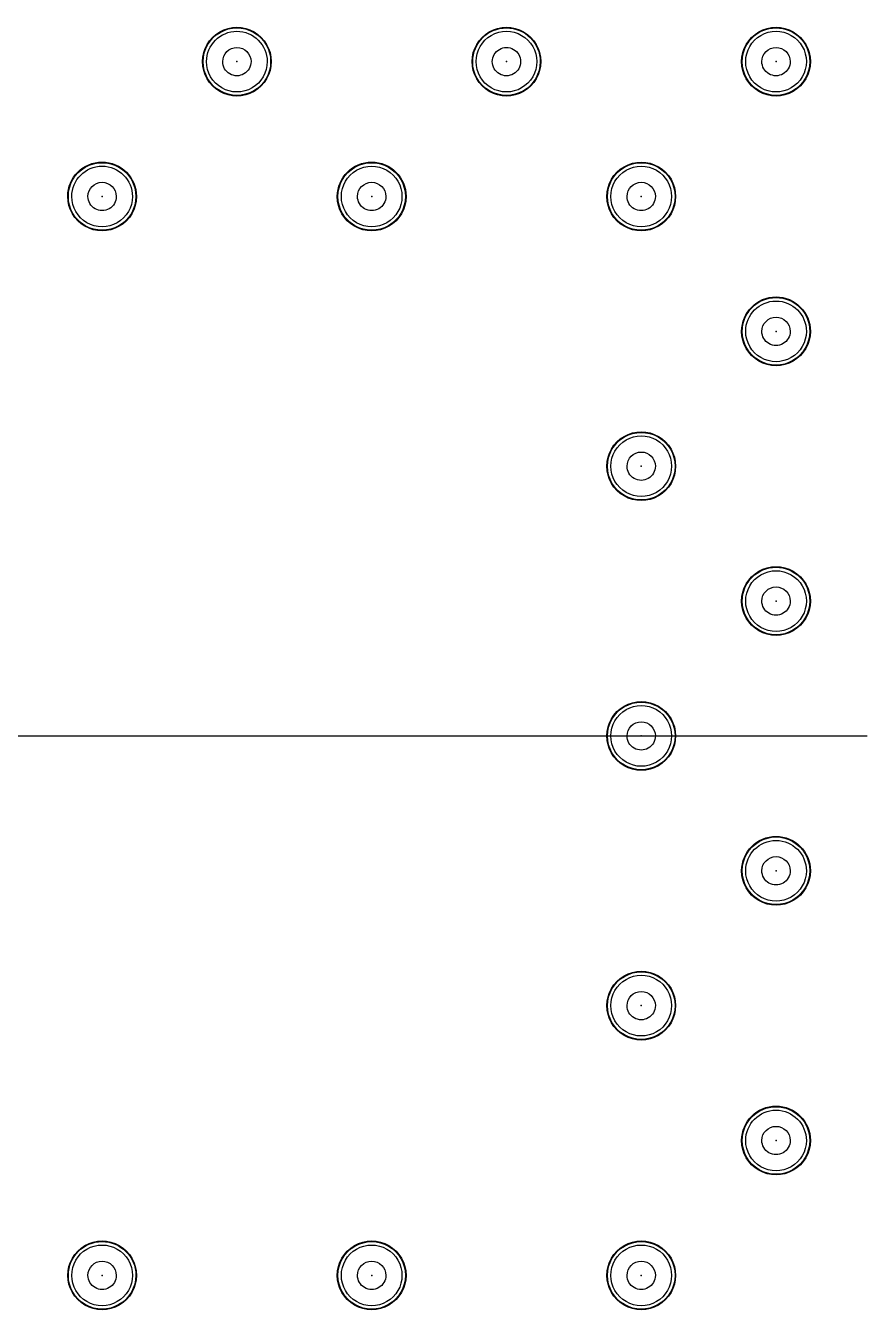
# Model space of a CAD drawing. Header units: millimetres. Extents: x 24815 to 37444, y -10619 to 6020.
# Drawn here: x 27961.36 to 27969.29, y 5864.63 to 5876.74 of the extents above; entities that cross this region are included whole.
import ezdxf

# ---------------------------------------------------------------- set-up
doc = ezdxf.new("R2010")
doc.units = ezdxf.units.MM

# ---------------------------------------------------------------- blocks, each defined once
blk = doc.blocks.new('A$C3CC6408C')
at = {"color": 2}
blk.add_line((-225.223, -39.4), (-205.724, -39.4), dxfattribs=at)
blk.add_line((-225.223, -39.4), (-205.724, -39.4), dxfattribs=at)
at = {"color": 2, "extrusion": (0, 0, -1)}
for centre, major_axis, start_param, end_param in [((-211.664, -33.05), (-0.229, 0.229), 5.497787, 8.63938), ((-211.664, -33.05), (-0.229, 0.229), 5.497787, 8.63938), ((-211.664, -33.05), (-0.225, 0.225), 5.497787, 8.63938), ((-211.664, -33.05), (-0.225, 0.225), 5.497787, 8.63938), ((-211.664, -33.05), (0.202, 0.202), 3.926991, 7.068583), ((-211.664, -33.05), (0.202, 0.202), 3.926991, 7.068583), ((-211.664, -33.05), (0.202, 0.202), 3.926991, 7.068583), ((-211.664, -33.05), (0.202, 0.202), 3.926991, 7.068583), ((-211.664, -33.05), (0.202, 0.202), 3.926991, 7.068583), ((-211.664, -33.05), (0.202, 0.202), 3.926991, 7.068583), ((-211.664, -33.05), (0.202, 0.202), 3.926991, 7.068583), ((-211.664, -33.05), (0.202, 0.202), 3.926991, 7.068583), ((-211.664, -33.05), (0.202, 0.202), 3.926991, 7.068583), ((-211.664, -33.05), (0.202, 0.202), 3.926991, 7.068583), ((-211.664, -33.05), (0.202, 0.202), 3.926991, 7.068583), ((-209.124, -33.05), (-0.229, 0.229), 5.497787, 8.63938), ((-209.124, -33.05), (-0.229, 0.229), 5.497787, 8.63938), ((-209.124, -33.05), (0.225, 0.225), 3.926991, 7.068583), ((-209.124, -33.05), (0.225, 0.225), 3.926991, 7.068583), ((-209.124, -33.05), (-0.202, 0.202), 5.497787, 8.63938), ((-209.124, -33.05), (-0.202, 0.202), 5.497787, 8.63938), ((-209.124, -33.05), (-0.202, 0.202), 5.497787, 8.63938), ((-209.124, -33.05), (-0.202, 0.202), 5.497787, 8.63938), ((-209.124, -33.05), (-0.202, 0.202), 5.497787, 8.63938), ((-209.124, -33.05), (-0.202, 0.202), 5.497787, 8.63938), ((-209.124, -33.05), (-0.202, 0.202), 5.497787, 8.63938), ((-209.124, -33.05), (-0.202, 0.202), 5.497787, 8.63938), ((-209.124, -33.05), (-0.202, 0.202), 5.497787, 8.63938), ((-209.124, -33.05), (-0.202, 0.202), 5.497787, 8.63938), ((-209.124, -33.05), (-0.202, 0.202), 5.497787, 8.63938), ((-206.584, -33.05), (-0.229, 0.229), 5.497787, 8.63938), ((-206.584, -33.05), (-0.229, 0.229), 5.497787, 8.63938), ((-206.584, -33.05), (0.225, 0.225), 3.926991, 7.068583), ((-206.584, -33.05), (0.225, 0.225), 3.926991, 7.068583), ((-206.584, -33.05), (-0.202, 0.202), 5.497787, 8.63938), ((-206.584, -33.05), (-0.202, 0.202), 5.497787, 8.63938), ((-206.584, -33.05), (-0.202, 0.202), 5.497787, 8.63938), ((-206.584, -33.05), (-0.202, 0.202), 5.497787, 8.63938), ((-206.584, -33.05), (-0.202, 0.202), 5.497787, 8.63938), ((-206.584, -33.05), (-0.202, 0.202), 5.497787, 8.63938), ((-206.584, -33.05), (-0.202, 0.202), 5.497787, 8.63938), ((-206.584, -33.05), (-0.202, 0.202), 5.497787, 8.63938), ((-206.584, -33.05), (-0.202, 0.202), 5.497787, 8.63938), ((-206.584, -33.05), (-0.202, 0.202), 5.497787, 8.63938), ((-206.584, -33.05), (-0.202, 0.202), 5.497787, 8.63938), ((-211.664, -33.05), (0.0943, 0.0943), 3.926991, 7.068583), ((-211.664, -33.05), (0.0943, 0.0943), 3.926991, 7.068583), ((-209.124, -33.05), (-0.0943, 0.0943), 5.497787, 8.63938), ((-209.124, -33.05), (-0.0943, 0.0943), 5.497787, 8.63938), ((-206.584, -33.05), (0.0943, 0.0943), 3.926991, 7.068583), ((-206.584, -33.05), (0.0943, 0.0943), 3.926991, 7.068583), ((-211.664, -33.05), (0.229, 0.229), 0.785398, 3.926991), ((-211.664, -33.05), (0.229, 0.229), 0.785398, 3.926991), ((-211.664, -33.05), (0.225, 0.225), 0.785398, 3.926991), ((-211.664, -33.05), (0.225, 0.225), 0.785398, 3.926991), ((-211.664, -33.05), (0.202, 0.202), 0.785398, 3.926991), ((-211.664, -33.05), (0.202, 0.202), 0.785398, 3.926991), ((-211.664, -33.05), (0.202, 0.202), 0.785398, 3.926991), ((-211.664, -33.05), (0.202, 0.202), 0.785398, 3.926991), ((-211.664, -33.05), (0.202, 0.202), 0.785398, 3.926991), ((-211.664, -33.05), (0.202, 0.202), 0.785398, 3.926991), ((-211.664, -33.05), (0.202, 0.202), 0.785398, 3.926991), ((-211.664, -33.05), (0.202, 0.202), 0.785398, 3.926991), ((-211.664, -33.05), (0.202, 0.202), 0.785398, 3.926991), ((-211.664, -33.05), (0.202, 0.202), 0.785398, 3.926991), ((-211.664, -33.05), (0.202, 0.202), 0.785398, 3.926991), ((-211.664, -33.05), (-0.0943, 0.0943), 2.356194, 5.497787), ((-211.664, -33.05), (-0.0943, 0.0943), 2.356194, 5.497787), ((-209.124, -33.05), (0.229, 0.229), 0.785398, 3.926991), ((-209.124, -33.05), (0.229, 0.229), 0.785398, 3.926991), ((-209.124, -33.05), (0.225, 0.225), 0.785398, 3.926991), ((-209.124, -33.05), (0.225, 0.225), 0.785398, 3.926991), ((-209.124, -33.05), (0.202, 0.202), 0.785398, 3.926991), ((-209.124, -33.05), (0.202, 0.202), 0.785398, 3.926991), ((-209.124, -33.05), (0.202, 0.202), 0.785398, 3.926991), ((-209.124, -33.05), (0.202, 0.202), 0.785398, 3.926991), ((-209.124, -33.05), (0.202, 0.202), 0.785398, 3.926991), ((-209.124, -33.05), (0.202, 0.202), 0.785398, 3.926991), ((-209.124, -33.05), (0.202, 0.202), 0.785398, 3.926991), ((-209.124, -33.05), (0.202, 0.202), 0.785398, 3.926991), ((-209.124, -33.05), (0.202, 0.202), 0.785398, 3.926991), ((-209.124, -33.05), (0.202, 0.202), 0.785398, 3.926991), ((-209.124, -33.05), (0.202, 0.202), 0.785398, 3.926991), ((-209.124, -33.05), (0.0943, 0.0943), 0.785398, 3.926991), ((-209.124, -33.05), (0.0943, 0.0943), 0.785398, 3.926991), ((-206.584, -33.05), (0.229, 0.229), 0.785398, 3.926991), ((-206.584, -33.05), (0.229, 0.229), 0.785398, 3.926991), ((-206.584, -33.05), (-0.225, 0.225), 2.356194, 5.497787), ((-206.584, -33.05), (-0.225, 0.225), 2.356194, 5.497787), ((-206.584, -33.05), (-0.202, 0.202), 2.356194, 5.497787), ((-206.584, -33.05), (-0.202, 0.202), 2.356194, 5.497787), ((-206.584, -33.05), (-0.202, 0.202), 2.356194, 5.497787), ((-206.584, -33.05), (-0.202, 0.202), 2.356194, 5.497787), ((-206.584, -33.05), (-0.202, 0.202), 2.356194, 5.497787), ((-206.584, -33.05), (-0.202, 0.202), 2.356194, 5.497787), ((-206.584, -33.05), (-0.202, 0.202), 2.356194, 5.497787), ((-206.584, -33.05), (-0.202, 0.202), 2.356194, 5.497787), ((-206.584, -33.05), (-0.202, 0.202), 2.356194, 5.497787), ((-206.584, -33.05), (-0.202, 0.202), 2.356194, 5.497787), ((-206.584, -33.05), (-0.202, 0.202), 2.356194, 5.497787), ((-206.584, -33.05), (0.0943, 0.0943), 0.785398, 3.926991), ((-206.584, -33.05), (0.0943, 0.0943), 0.785398, 3.926991), ((-212.934, -34.32), (0.229, 0.229), 3.926991, 7.068583), ((-212.934, -34.32), (0.229, 0.229), 3.926991, 7.068583), ((-212.934, -34.32), (-0.225, 0.225), 5.497787, 8.63938), ((-212.934, -34.32), (-0.225, 0.225), 5.497787, 8.63938), ((-210.394, -34.32), (0.229, 0.229), 3.926991, 7.068583), ((-210.394, -34.32), (0.229, 0.229), 3.926991, 7.068583), ((-210.394, -34.32), (-0.225, 0.225), 5.497787, 8.63938), ((-210.394, -34.32), (-0.225, 0.225), 5.497787, 8.63938), ((-207.854, -34.32), (-0.229, 0.229), 5.497787, 8.63938), ((-207.854, -34.32), (-0.229, 0.229), 5.497787, 8.63938), ((-207.854, -34.32), (-0.225, 0.225), 5.497787, 8.63938), ((-207.854, -34.32), (-0.225, 0.225), 5.497787, 8.63938), ((-212.934, -34.32), (0.202, 0.202), 3.926991, 7.068583), ((-212.934, -34.32), (0.202, 0.202), 3.926991, 7.068583), ((-212.934, -34.32), (0.202, 0.202), 3.926991, 7.068583), ((-212.934, -34.32), (0.202, 0.202), 3.926991, 7.068583), ((-212.934, -34.32), (0.202, 0.202), 3.926991, 7.068583), ((-212.934, -34.32), (0.202, 0.202), 3.926991, 7.068583), ((-212.934, -34.32), (0.202, 0.202), 3.926991, 7.068583), ((-212.934, -34.32), (0.202, 0.202), 3.926991, 7.068583), ((-212.934, -34.32), (0.202, 0.202), 3.926991, 7.068583), ((-212.934, -34.32), (0.202, 0.202), 3.926991, 7.068583), ((-212.934, -34.32), (0.202, 0.202), 3.926991, 7.068583), ((-210.394, -34.32), (-0.202, 0.202), 5.497787, 8.63938), ((-210.394, -34.32), (-0.202, 0.202), 5.497787, 8.63938), ((-210.394, -34.32), (-0.202, 0.202), 5.497787, 8.63938), ((-210.394, -34.32), (-0.202, 0.202), 5.497787, 8.63938), ((-210.394, -34.32), (-0.202, 0.202), 5.497787, 8.63938), ((-210.394, -34.32), (-0.202, 0.202), 5.497787, 8.63938), ((-210.394, -34.32), (-0.202, 0.202), 5.497787, 8.63938), ((-210.394, -34.32), (-0.202, 0.202), 5.497787, 8.63938), ((-210.394, -34.32), (-0.202, 0.202), 5.497787, 8.63938), ((-210.394, -34.32), (-0.202, 0.202), 5.497787, 8.63938), ((-210.394, -34.32), (-0.202, 0.202), 5.497787, 8.63938), ((-207.854, -34.32), (-0.202, 0.202), 5.497787, 8.63938), ((-207.854, -34.32), (-0.202, 0.202), 5.497787, 8.63938), ((-207.854, -34.32), (-0.202, 0.202), 5.497787, 8.63938), ((-207.854, -34.32), (-0.202, 0.202), 5.497787, 8.63938), ((-207.854, -34.32), (-0.202, 0.202), 5.497787, 8.63938), ((-207.854, -34.32), (-0.202, 0.202), 5.497787, 8.63938), ((-207.854, -34.32), (-0.202, 0.202), 5.497787, 8.63938), ((-207.854, -34.32), (-0.202, 0.202), 5.497787, 8.63938), ((-207.854, -34.32), (-0.202, 0.202), 5.497787, 8.63938), ((-207.854, -34.32), (-0.202, 0.202), 5.497787, 8.63938), ((-207.854, -34.32), (-0.202, 0.202), 5.497787, 8.63938), ((-212.934, -34.32), (0.0943, 0.0943), 3.926991, 7.068583), ((-212.934, -34.32), (0.0943, 0.0943), 3.926991, 7.068583), ((-210.394, -34.32), (0.0943, 0.0943), 3.926991, 7.068583), ((-210.394, -34.32), (0.0943, 0.0943), 3.926991, 7.068583), ((-207.854, -34.32), (0.0943, 0.0943), 3.926991, 7.068583), ((-207.854, -34.32), (0.0943, 0.0943), 3.926991, 7.068583), ((-212.934, -34.32), (0.229, 0.229), 0.785398, 3.926991), ((-212.934, -34.32), (0.229, 0.229), 0.785398, 3.926991), ((-212.934, -34.32), (-0.225, 0.225), 2.356194, 5.497787), ((-212.934, -34.32), (-0.225, 0.225), 2.356194, 5.497787), ((-212.934, -34.32), (-0.202, 0.202), 2.356194, 5.497787), ((-212.934, -34.32), (-0.202, 0.202), 2.356194, 5.497787), ((-212.934, -34.32), (-0.202, 0.202), 2.356194, 5.497787), ((-212.934, -34.32), (-0.202, 0.202), 2.356194, 5.497787), ((-212.934, -34.32), (-0.202, 0.202), 2.356194, 5.497787), ((-212.934, -34.32), (-0.202, 0.202), 2.356194, 5.497787), ((-212.934, -34.32), (-0.202, 0.202), 2.356194, 5.497787), ((-212.934, -34.32), (-0.202, 0.202), 2.356194, 5.497787), ((-212.934, -34.32), (-0.202, 0.202), 2.356194, 5.497787), ((-212.934, -34.32), (-0.202, 0.202), 2.356194, 5.497787), ((-212.934, -34.32), (-0.202, 0.202), 2.356194, 5.497787), ((-212.934, -34.32), (0.0943, 0.0943), 0.785398, 3.926991), ((-212.934, -34.32), (0.0943, 0.0943), 0.785398, 3.926991), ((-210.394, -34.32), (0.229, 0.229), 0.785398, 3.926991), ((-210.394, -34.32), (0.229, 0.229), 0.785398, 3.926991), ((-210.394, -34.32), (-0.225, 0.225), 2.356194, 5.497787), ((-210.394, -34.32), (-0.225, 0.225), 2.356194, 5.497787), ((-210.394, -34.32), (-0.202, 0.202), 2.356194, 5.497787), ((-210.394, -34.32), (-0.202, 0.202), 2.356194, 5.497787), ((-210.394, -34.32), (-0.202, 0.202), 2.356194, 5.497787), ((-210.394, -34.32), (-0.202, 0.202), 2.356194, 5.497787), ((-210.394, -34.32), (-0.202, 0.202), 2.356194, 5.497787), ((-210.394, -34.32), (-0.202, 0.202), 2.356194, 5.497787), ((-210.394, -34.32), (-0.202, 0.202), 2.356194, 5.497787), ((-210.394, -34.32), (-0.202, 0.202), 2.356194, 5.497787), ((-210.394, -34.32), (-0.202, 0.202), 2.356194, 5.497787), ((-210.394, -34.32), (-0.202, 0.202), 2.356194, 5.497787), ((-210.394, -34.32), (-0.202, 0.202), 2.356194, 5.497787), ((-210.394, -34.32), (0.0943, 0.0943), 0.785398, 3.926991), ((-210.394, -34.32), (0.0943, 0.0943), 0.785398, 3.926991), ((-207.854, -34.32), (0.229, 0.229), 0.785398, 3.926991), ((-207.854, -34.32), (0.229, 0.229), 0.785398, 3.926991), ((-207.854, -34.32), (0.225, 0.225), 0.785398, 3.926991), ((-207.854, -34.32), (0.225, 0.225), 0.785398, 3.926991), ((-207.854, -34.32), (0.202, 0.202), 0.785398, 3.926991), ((-207.854, -34.32), (0.202, 0.202), 0.785398, 3.926991), ((-207.854, -34.32), (0.202, 0.202), 0.785398, 3.926991), ((-207.854, -34.32), (0.202, 0.202), 0.785398, 3.926991), ((-207.854, -34.32), (0.202, 0.202), 0.785398, 3.926991), ((-207.854, -34.32), (0.202, 0.202), 0.785398, 3.926991), ((-207.854, -34.32), (0.202, 0.202), 0.785398, 3.926991), ((-207.854, -34.32), (0.202, 0.202), 0.785398, 3.926991), ((-207.854, -34.32), (0.202, 0.202), 0.785398, 3.926991), ((-207.854, -34.32), (0.202, 0.202), 0.785398, 3.926991), ((-207.854, -34.32), (0.202, 0.202), 0.785398, 3.926991), ((-207.854, -34.32), (0.0943, 0.0943), 0.785398, 3.926991), ((-207.854, -34.32), (0.0943, 0.0943), 0.785398, 3.926991), ((-206.584, -35.59), (0.229, 0.229), 3.926991, 7.068583), ((-206.584, -35.59), (0.229, 0.229), 3.926991, 7.068583), ((-206.584, -35.59), (0.225, 0.225), 3.926991, 7.068583), ((-206.584, -35.59), (0.225, 0.225), 3.926991, 7.068583), ((-206.584, -35.59), (0.202, 0.202), 3.926991, 7.068583), ((-206.584, -35.59), (0.202, 0.202), 3.926991, 7.068583), ((-206.584, -35.59), (0.202, 0.202), 3.926991, 7.068583), ((-206.584, -35.59), (0.202, 0.202), 3.926991, 7.068583), ((-206.584, -35.59), (0.202, 0.202), 3.926991, 7.068583), ((-206.584, -35.59), (0.202, 0.202), 3.926991, 7.068583), ((-206.584, -35.59), (0.202, 0.202), 3.926991, 7.068583), ((-206.584, -35.59), (0.202, 0.202), 3.926991, 7.068583), ((-206.584, -35.59), (0.202, 0.202), 3.926991, 7.068583), ((-206.584, -35.59), (0.202, 0.202), 3.926991, 7.068583), ((-206.584, -35.59), (0.202, 0.202), 3.926991, 7.068583), ((-206.584, -35.59), (0.0943, 0.0943), 3.926991, 7.068583), ((-206.584, -35.59), (0.0943, 0.0943), 3.926991, 7.068583), ((-206.584, -35.59), (-0.229, 0.229), 2.356194, 5.497787), ((-206.584, -35.59), (-0.229, 0.229), 2.356194, 5.497787), ((-206.584, -35.59), (-0.225, 0.225), 2.356194, 5.497787), ((-206.584, -35.59), (-0.225, 0.225), 2.356194, 5.497787), ((-206.584, -35.59), (-0.202, 0.202), 2.356194, 5.497787), ((-206.584, -35.59), (-0.202, 0.202), 2.356194, 5.497787), ((-206.584, -35.59), (-0.202, 0.202), 2.356194, 5.497787), ((-206.584, -35.59), (-0.202, 0.202), 2.356194, 5.497787), ((-206.584, -35.59), (-0.202, 0.202), 2.356194, 5.497787), ((-206.584, -35.59), (-0.202, 0.202), 2.356194, 5.497787), ((-206.584, -35.59), (-0.202, 0.202), 2.356194, 5.497787), ((-206.584, -35.59), (-0.202, 0.202), 2.356194, 5.497787), ((-206.584, -35.59), (-0.202, 0.202), 2.356194, 5.497787), ((-206.584, -35.59), (-0.202, 0.202), 2.356194, 5.497787), ((-206.584, -35.59), (-0.202, 0.202), 2.356194, 5.497787), ((-206.584, -35.59), (0.0943, 0.0943), 0.785398, 3.926991), ((-206.584, -35.59), (0.0943, 0.0943), 0.785398, 3.926991), ((-207.854, -36.86), (-0.229, 0.229), 5.497787, 8.63938), ((-207.854, -36.86), (-0.229, 0.229), 5.497787, 8.63938), ((-207.854, -36.86), (-0.225, 0.225), 5.497787, 8.63938), ((-207.854, -36.86), (-0.225, 0.225), 5.497787, 8.63938), ((-207.854, -36.86), (-0.202, 0.202), 5.497787, 8.63938), ((-207.854, -36.86), (-0.202, 0.202), 5.497787, 8.63938), ((-207.854, -36.86), (-0.202, 0.202), 5.497787, 8.63938), ((-207.854, -36.86), (-0.202, 0.202), 5.497787, 8.63938), ((-207.854, -36.86), (-0.202, 0.202), 5.497787, 8.63938), ((-207.854, -36.86), (-0.202, 0.202), 5.497787, 8.63938), ((-207.854, -36.86), (-0.202, 0.202), 5.497787, 8.63938), ((-207.854, -36.86), (-0.202, 0.202), 5.497787, 8.63938), ((-207.854, -36.86), (-0.202, 0.202), 5.497787, 8.63938), ((-207.854, -36.86), (-0.202, 0.202), 5.497787, 8.63938), ((-207.854, -36.86), (-0.202, 0.202), 5.497787, 8.63938), ((-207.854, -36.86), (0.0943, 0.0943), 3.926991, 7.068583), ((-207.854, -36.86), (0.0943, 0.0943), 3.926991, 7.068583), ((-207.854, -36.86), (-0.229, 0.229), 2.356194, 5.497787), ((-207.854, -36.86), (-0.229, 0.229), 2.356194, 5.497787), ((-207.854, -36.86), (0.225, 0.225), 0.785398, 3.926991), ((-207.854, -36.86), (0.225, 0.225), 0.785398, 3.926991), ((-207.854, -36.86), (-0.202, 0.202), 2.356194, 5.497787), ((-207.854, -36.86), (-0.202, 0.202), 2.356194, 5.497787), ((-207.854, -36.86), (-0.202, 0.202), 2.356194, 5.497787), ((-207.854, -36.86), (-0.202, 0.202), 2.356194, 5.497787), ((-207.854, -36.86), (-0.202, 0.202), 2.356194, 5.497787), ((-207.854, -36.86), (-0.202, 0.202), 2.356194, 5.497787), ((-207.854, -36.86), (-0.202, 0.202), 2.356194, 5.497787), ((-207.854, -36.86), (-0.202, 0.202), 2.356194, 5.497787), ((-207.854, -36.86), (-0.202, 0.202), 2.356194, 5.497787), ((-207.854, -36.86), (-0.202, 0.202), 2.356194, 5.497787), ((-207.854, -36.86), (-0.202, 0.202), 2.356194, 5.497787), ((-207.854, -36.86), (0.0943, 0.0943), 0.785398, 3.926991), ((-207.854, -36.86), (0.0943, 0.0943), 0.785398, 3.926991), ((-206.584, -38.13), (-0.229, 0.229), 5.497787, 8.63938), ((-206.584, -38.13), (-0.229, 0.229), 5.497787, 8.63938), ((-206.584, -38.13), (0.225, 0.225), 3.926991, 7.068583), ((-206.584, -38.13), (0.225, 0.225), 3.926991, 7.068583), ((-206.584, -38.13), (-0.202, 0.202), 5.497787, 8.63938), ((-206.584, -38.13), (-0.202, 0.202), 5.497787, 8.63938), ((-206.584, -38.13), (-0.202, 0.202), 5.497787, 8.63938), ((-206.584, -38.13), (-0.202, 0.202), 5.497787, 8.63938), ((-206.584, -38.13), (-0.202, 0.202), 5.497787, 8.63938), ((-206.584, -38.13), (-0.202, 0.202), 5.497787, 8.63938), ((-206.584, -38.13), (-0.202, 0.202), 5.497787, 8.63938), ((-206.584, -38.13), (-0.202, 0.202), 5.497787, 8.63938), ((-206.584, -38.13), (-0.202, 0.202), 5.497787, 8.63938), ((-206.584, -38.13), (-0.202, 0.202), 5.497787, 8.63938), ((-206.584, -38.13), (-0.202, 0.202), 5.497787, 8.63938), ((-206.584, -38.13), (0.0943, 0.0943), 3.926991, 7.068583), ((-206.584, -38.13), (0.0943, 0.0943), 3.926991, 7.068583), ((-206.584, -38.13), (0.229, 0.229), 0.785398, 3.926991), ((-206.584, -38.13), (0.229, 0.229), 0.785398, 3.926991), ((-206.584, -38.13), (-0.225, 0.225), 2.356194, 5.497787), ((-206.584, -38.13), (-0.225, 0.225), 2.356194, 5.497787), ((-206.584, -38.13), (-0.202, 0.202), 2.356194, 5.497787), ((-206.584, -38.13), (-0.202, 0.202), 2.356194, 5.497787), ((-206.584, -38.13), (-0.202, 0.202), 2.356194, 5.497787), ((-206.584, -38.13), (-0.202, 0.202), 2.356194, 5.497787), ((-206.584, -38.13), (-0.202, 0.202), 2.356194, 5.497787), ((-206.584, -38.13), (-0.202, 0.202), 2.356194, 5.497787), ((-206.584, -38.13), (-0.202, 0.202), 2.356194, 5.497787), ((-206.584, -38.13), (-0.202, 0.202), 2.356194, 5.497787), ((-206.584, -38.13), (-0.202, 0.202), 2.356194, 5.497787), ((-206.584, -38.13), (-0.202, 0.202), 2.356194, 5.497787), ((-206.584, -38.13), (-0.202, 0.202), 2.356194, 5.497787), ((-206.584, -38.13), (0.0943, 0.0943), 0.785398, 3.926991), ((-206.584, -38.13), (0.0943, 0.0943), 0.785398, 3.926991), ((-207.854, -39.4), (-0.229, 0.229), 5.497787, 8.63938), ((-207.854, -39.4), (-0.229, 0.229), 5.497787, 8.63938), ((-207.854, -39.4), (-0.225, 0.225), 5.497787, 8.63938), ((-207.854, -39.4), (-0.225, 0.225), 5.497787, 8.63938), ((-207.854, -39.4), (-0.202, 0.202), 5.497787, 8.63938), ((-207.854, -39.4), (-0.202, 0.202), 5.497787, 8.63938), ((-207.854, -39.4), (-0.202, 0.202), 5.497787, 8.63938), ((-207.854, -39.4), (-0.202, 0.202), 5.497787, 8.63938), ((-207.854, -39.4), (-0.202, 0.202), 5.497787, 8.63938), ((-207.854, -39.4), (-0.202, 0.202), 5.497787, 8.63938), ((-207.854, -39.4), (-0.202, 0.202), 5.497787, 8.63938), ((-207.854, -39.4), (-0.202, 0.202), 5.497787, 8.63938), ((-207.854, -39.4), (-0.202, 0.202), 5.497787, 8.63938), ((-207.854, -39.4), (-0.202, 0.202), 5.497787, 8.63938), ((-207.854, -39.4), (-0.202, 0.202), 5.497787, 8.63938), ((-207.854, -39.4), (0.0943, 0.0943), 3.926991, 7.068583), ((-207.854, -39.4), (0.0943, 0.0943), 3.926991, 7.068583), ((-207.854, -39.4), (0.229, 0.229), 0.785398, 3.926991), ((-207.854, -39.4), (0.229, 0.229), 0.785398, 3.926991), ((-207.854, -39.4), (0.225, 0.225), 0.785398, 3.926991), ((-207.854, -39.4), (0.225, 0.225), 0.785398, 3.926991), ((-207.854, -39.4), (0.202, 0.202), 0.785398, 3.926991), ((-207.854, -39.4), (0.202, 0.202), 0.785398, 3.926991), ((-207.854, -39.4), (0.202, 0.202), 0.785398, 3.926991), ((-207.854, -39.4), (0.202, 0.202), 0.785398, 3.926991), ((-207.854, -39.4), (0.202, 0.202), 0.785398, 3.926991), ((-207.854, -39.4), (0.202, 0.202), 0.785398, 3.926991), ((-207.854, -39.4), (0.202, 0.202), 0.785398, 3.926991), ((-207.854, -39.4), (0.202, 0.202), 0.785398, 3.926991), ((-207.854, -39.4), (0.202, 0.202), 0.785398, 3.926991), ((-207.854, -39.4), (0.202, 0.202), 0.785398, 3.926991), ((-207.854, -39.4), (0.202, 0.202), 0.785398, 3.926991), ((-207.854, -39.4), (0.0943, 0.0943), 0.785398, 3.926991), ((-207.854, -39.4), (0.0943, 0.0943), 0.785398, 3.926991), ((-206.584, -40.67), (0.229, 0.229), 3.926991, 7.068583), ((-206.584, -40.67), (0.229, 0.229), 3.926991, 7.068583), ((-206.584, -40.67), (-0.225, 0.225), 5.497787, 8.63938), ((-206.584, -40.67), (-0.225, 0.225), 5.497787, 8.63938), ((-206.584, -40.67), (0.202, 0.202), 3.926991, 7.068583), ((-206.584, -40.67), (0.202, 0.202), 3.926991, 7.068583), ((-206.584, -40.67), (0.202, 0.202), 3.926991, 7.068583), ((-206.584, -40.67), (0.202, 0.202), 3.926991, 7.068583), ((-206.584, -40.67), (0.202, 0.202), 3.926991, 7.068583), ((-206.584, -40.67), (0.202, 0.202), 3.926991, 7.068583), ((-206.584, -40.67), (0.202, 0.202), 3.926991, 7.068583), ((-206.584, -40.67), (0.202, 0.202), 3.926991, 7.068583), ((-206.584, -40.67), (0.202, 0.202), 3.926991, 7.068583), ((-206.584, -40.67), (0.202, 0.202), 3.926991, 7.068583), ((-206.584, -40.67), (0.202, 0.202), 3.926991, 7.068583), ((-206.584, -40.67), (0.0943, 0.0943), 3.926991, 7.068583), ((-206.584, -40.67), (0.0943, 0.0943), 3.926991, 7.068583), ((-206.584, -40.67), (0.229, 0.229), 0.785398, 3.926991), ((-206.584, -40.67), (0.229, 0.229), 0.785398, 3.926991), ((-206.584, -40.67), (-0.225, 0.225), 2.356194, 5.497787), ((-206.584, -40.67), (-0.225, 0.225), 2.356194, 5.497787), ((-206.584, -40.67), (-0.202, 0.202), 2.356194, 5.497787), ((-206.584, -40.67), (-0.202, 0.202), 2.356194, 5.497787), ((-206.584, -40.67), (-0.202, 0.202), 2.356194, 5.497787), ((-206.584, -40.67), (-0.202, 0.202), 2.356194, 5.497787), ((-206.584, -40.67), (-0.202, 0.202), 2.356194, 5.497787), ((-206.584, -40.67), (-0.202, 0.202), 2.356194, 5.497787), ((-206.584, -40.67), (-0.202, 0.202), 2.356194, 5.497787), ((-206.584, -40.67), (-0.202, 0.202), 2.356194, 5.497787), ((-206.584, -40.67), (-0.202, 0.202), 2.356194, 5.497787), ((-206.584, -40.67), (-0.202, 0.202), 2.356194, 5.497787), ((-206.584, -40.67), (-0.202, 0.202), 2.356194, 5.497787), ((-206.584, -40.67), (0.0943, 0.0943), 0.785398, 3.926991), ((-206.584, -40.67), (0.0943, 0.0943), 0.785398, 3.926991), ((-207.854, -41.94), (-0.229, 0.229), 5.497787, 8.63938), ((-207.854, -41.94), (-0.229, 0.229), 5.497787, 8.63938), ((-207.854, -41.94), (-0.225, 0.225), 5.497787, 8.63938), ((-207.854, -41.94), (-0.225, 0.225), 5.497787, 8.63938), ((-207.854, -41.94), (-0.202, 0.202), 5.497787, 8.63938), ((-207.854, -41.94), (-0.202, 0.202), 5.497787, 8.63938), ((-207.854, -41.94), (-0.202, 0.202), 5.497787, 8.63938), ((-207.854, -41.94), (-0.202, 0.202), 5.497787, 8.63938), ((-207.854, -41.94), (-0.202, 0.202), 5.497787, 8.63938), ((-207.854, -41.94), (-0.202, 0.202), 5.497787, 8.63938), ((-207.854, -41.94), (-0.202, 0.202), 5.497787, 8.63938), ((-207.854, -41.94), (-0.202, 0.202), 5.497787, 8.63938), ((-207.854, -41.94), (-0.202, 0.202), 5.497787, 8.63938), ((-207.854, -41.94), (-0.202, 0.202), 5.497787, 8.63938), ((-207.854, -41.94), (-0.202, 0.202), 5.497787, 8.63938), ((-207.854, -41.94), (0.0943, 0.0943), 3.926991, 7.068583), ((-207.854, -41.94), (0.0943, 0.0943), 3.926991, 7.068583), ((-207.854, -41.94), (-0.229, 0.229), 2.356194, 5.497787), ((-207.854, -41.94), (-0.229, 0.229), 2.356194, 5.497787), ((-207.854, -41.94), (0.225, 0.225), 0.785398, 3.926991), ((-207.854, -41.94), (0.225, 0.225), 0.785398, 3.926991), ((-207.854, -41.94), (-0.202, 0.202), 2.356194, 5.497787), ((-207.854, -41.94), (-0.202, 0.202), 2.356194, 5.497787), ((-207.854, -41.94), (-0.202, 0.202), 2.356194, 5.497787), ((-207.854, -41.94), (-0.202, 0.202), 2.356194, 5.497787), ((-207.854, -41.94), (-0.202, 0.202), 2.356194, 5.497787), ((-207.854, -41.94), (-0.202, 0.202), 2.356194, 5.497787), ((-207.854, -41.94), (-0.202, 0.202), 2.356194, 5.497787), ((-207.854, -41.94), (-0.202, 0.202), 2.356194, 5.497787), ((-207.854, -41.94), (-0.202, 0.202), 2.356194, 5.497787), ((-207.854, -41.94), (-0.202, 0.202), 2.356194, 5.497787), ((-207.854, -41.94), (-0.202, 0.202), 2.356194, 5.497787), ((-207.854, -41.94), (0.0943, 0.0943), 0.785398, 3.926991), ((-207.854, -41.94), (0.0943, 0.0943), 0.785398, 3.926991), ((-206.584, -43.21), (0.229, 0.229), 3.926991, 7.068583), ((-206.584, -43.21), (0.229, 0.229), 3.926991, 7.068583), ((-206.584, -43.21), (0.225, 0.225), 3.926991, 7.068583), ((-206.584, -43.21), (0.225, 0.225), 3.926991, 7.068583), ((-206.584, -43.21), (0.202, 0.202), 3.926991, 7.068583), ((-206.584, -43.21), (0.202, 0.202), 3.926991, 7.068583), ((-206.584, -43.21), (0.202, 0.202), 3.926991, 7.068583), ((-206.584, -43.21), (0.202, 0.202), 3.926991, 7.068583), ((-206.584, -43.21), (0.202, 0.202), 3.926991, 7.068583), ((-206.584, -43.21), (0.202, 0.202), 3.926991, 7.068583), ((-206.584, -43.21), (0.202, 0.202), 3.926991, 7.068583), ((-206.584, -43.21), (0.202, 0.202), 3.926991, 7.068583), ((-206.584, -43.21), (0.202, 0.202), 3.926991, 7.068583), ((-206.584, -43.21), (0.202, 0.202), 3.926991, 7.068583), ((-206.584, -43.21), (0.202, 0.202), 3.926991, 7.068583), ((-206.584, -43.21), (0.0943, 0.0943), 3.926991, 7.068583), ((-206.584, -43.21), (0.0943, 0.0943), 3.926991, 7.068583), ((-206.584, -43.21), (-0.229, 0.229), 2.356194, 5.497787), ((-206.584, -43.21), (-0.229, 0.229), 2.356194, 5.497787), ((-206.584, -43.21), (-0.225, 0.225), 2.356194, 5.497787), ((-206.584, -43.21), (-0.225, 0.225), 2.356194, 5.497787), ((-206.584, -43.21), (-0.202, 0.202), 2.356194, 5.497787), ((-206.584, -43.21), (-0.202, 0.202), 2.356194, 5.497787), ((-206.584, -43.21), (-0.202, 0.202), 2.356194, 5.497787), ((-206.584, -43.21), (-0.202, 0.202), 2.356194, 5.497787), ((-206.584, -43.21), (-0.202, 0.202), 2.356194, 5.497787), ((-206.584, -43.21), (-0.202, 0.202), 2.356194, 5.497787), ((-206.584, -43.21), (-0.202, 0.202), 2.356194, 5.497787), ((-206.584, -43.21), (-0.202, 0.202), 2.356194, 5.497787), ((-206.584, -43.21), (-0.202, 0.202), 2.356194, 5.497787), ((-206.584, -43.21), (-0.202, 0.202), 2.356194, 5.497787), ((-206.584, -43.21), (-0.202, 0.202), 2.356194, 5.497787), ((-206.584, -43.21), (0.0943, 0.0943), 0.785398, 3.926991), ((-206.584, -43.21), (0.0943, 0.0943), 0.785398, 3.926991), ((-212.934, -44.48), (-0.229, 0.229), 5.497787, 8.63938), ((-212.934, -44.48), (-0.229, 0.229), 5.497787, 8.63938), ((-212.934, -44.48), (0.225, 0.225), 3.926991, 7.068583), ((-212.934, -44.48), (0.225, 0.225), 3.926991, 7.068583), ((-210.394, -44.48), (-0.229, 0.229), 5.497787, 8.63938), ((-210.394, -44.48), (-0.229, 0.229), 5.497787, 8.63938), ((-210.394, -44.48), (-0.225, 0.225), 5.497787, 8.63938), ((-210.394, -44.48), (-0.225, 0.225), 5.497787, 8.63938), ((-207.854, -44.48), (-0.229, 0.229), 5.497787, 8.63938), ((-207.854, -44.48), (-0.229, 0.229), 5.497787, 8.63938), ((-207.854, -44.48), (-0.225, 0.225), 5.497787, 8.63938), ((-207.854, -44.48), (-0.225, 0.225), 5.497787, 8.63938), ((-212.934, -44.48), (-0.202, 0.202), 5.497787, 8.63938), ((-212.934, -44.48), (-0.202, 0.202), 5.497787, 8.63938), ((-212.934, -44.48), (-0.202, 0.202), 5.497787, 8.63938), ((-212.934, -44.48), (-0.202, 0.202), 5.497787, 8.63938), ((-212.934, -44.48), (-0.202, 0.202), 5.497787, 8.63938), ((-212.934, -44.48), (-0.202, 0.202), 5.497787, 8.63938), ((-212.934, -44.48), (-0.202, 0.202), 5.497787, 8.63938), ((-212.934, -44.48), (-0.202, 0.202), 5.497787, 8.63938), ((-212.934, -44.48), (-0.202, 0.202), 5.497787, 8.63938), ((-212.934, -44.48), (-0.202, 0.202), 5.497787, 8.63938), ((-212.934, -44.48), (-0.202, 0.202), 5.497787, 8.63938), ((-210.394, -44.48), (-0.202, 0.202), 5.497787, 8.63938), ((-210.394, -44.48), (-0.202, 0.202), 5.497787, 8.63938), ((-210.394, -44.48), (-0.202, 0.202), 5.497787, 8.63938), ((-210.394, -44.48), (-0.202, 0.202), 5.497787, 8.63938), ((-210.394, -44.48), (-0.202, 0.202), 5.497787, 8.63938), ((-210.394, -44.48), (-0.202, 0.202), 5.497787, 8.63938), ((-210.394, -44.48), (-0.202, 0.202), 5.497787, 8.63938), ((-210.394, -44.48), (-0.202, 0.202), 5.497787, 8.63938), ((-210.394, -44.48), (-0.202, 0.202), 5.497787, 8.63938), ((-210.394, -44.48), (-0.202, 0.202), 5.497787, 8.63938), ((-210.394, -44.48), (-0.202, 0.202), 5.497787, 8.63938), ((-207.854, -44.48), (-0.202, 0.202), 5.497787, 8.63938), ((-207.854, -44.48), (-0.202, 0.202), 5.497787, 8.63938), ((-207.854, -44.48), (-0.202, 0.202), 5.497787, 8.63938), ((-207.854, -44.48), (-0.202, 0.202), 5.497787, 8.63938), ((-207.854, -44.48), (-0.202, 0.202), 5.497787, 8.63938), ((-207.854, -44.48), (-0.202, 0.202), 5.497787, 8.63938), ((-207.854, -44.48), (-0.202, 0.202), 5.497787, 8.63938), ((-207.854, -44.48), (-0.202, 0.202), 5.497787, 8.63938), ((-207.854, -44.48), (-0.202, 0.202), 5.497787, 8.63938), ((-207.854, -44.48), (-0.202, 0.202), 5.497787, 8.63938), ((-207.854, -44.48), (-0.202, 0.202), 5.497787, 8.63938), ((-212.934, -44.48), (0.0943, 0.0943), 3.926991, 7.068583), ((-212.934, -44.48), (0.0943, 0.0943), 3.926991, 7.068583), ((-210.394, -44.48), (0.0943, 0.0943), 3.926991, 7.068583), ((-210.394, -44.48), (0.0943, 0.0943), 3.926991, 7.068583), ((-207.854, -44.48), (0.0943, 0.0943), 3.926991, 7.068583), ((-207.854, -44.48), (0.0943, 0.0943), 3.926991, 7.068583), ((-212.934, -44.48), (0.229, 0.229), 0.785398, 3.926991), ((-212.934, -44.48), (0.229, 0.229), 0.785398, 3.926991), ((-212.934, -44.48), (-0.225, 0.225), 2.356194, 5.497787), ((-212.934, -44.48), (-0.225, 0.225), 2.356194, 5.497787), ((-212.934, -44.48), (-0.202, 0.202), 2.356194, 5.497787), ((-212.934, -44.48), (-0.202, 0.202), 2.356194, 5.497787), ((-212.934, -44.48), (-0.202, 0.202), 2.356194, 5.497787), ((-212.934, -44.48), (-0.202, 0.202), 2.356194, 5.497787), ((-212.934, -44.48), (-0.202, 0.202), 2.356194, 5.497787), ((-212.934, -44.48), (-0.202, 0.202), 2.356194, 5.497787), ((-212.934, -44.48), (-0.202, 0.202), 2.356194, 5.497787), ((-212.934, -44.48), (-0.202, 0.202), 2.356194, 5.497787), ((-212.934, -44.48), (-0.202, 0.202), 2.356194, 5.497787), ((-212.934, -44.48), (-0.202, 0.202), 2.356194, 5.497787), ((-212.934, -44.48), (-0.202, 0.202), 2.356194, 5.497787), ((-212.934, -44.48), (0.0943, 0.0943), 0.785398, 3.926991), ((-212.934, -44.48), (0.0943, 0.0943), 0.785398, 3.926991), ((-210.394, -44.48), (0.229, 0.229), 0.785398, 3.926991), ((-210.394, -44.48), (0.229, 0.229), 0.785398, 3.926991), ((-210.394, -44.48), (-0.225, 0.225), 2.356194, 5.497787), ((-210.394, -44.48), (-0.225, 0.225), 2.356194, 5.497787), ((-210.394, -44.48), (-0.202, 0.202), 2.356194, 5.497787), ((-210.394, -44.48), (-0.202, 0.202), 2.356194, 5.497787), ((-210.394, -44.48), (-0.202, 0.202), 2.356194, 5.497787), ((-210.394, -44.48), (-0.202, 0.202), 2.356194, 5.497787), ((-210.394, -44.48), (-0.202, 0.202), 2.356194, 5.497787), ((-210.394, -44.48), (-0.202, 0.202), 2.356194, 5.497787), ((-210.394, -44.48), (-0.202, 0.202), 2.356194, 5.497787), ((-210.394, -44.48), (-0.202, 0.202), 2.356194, 5.497787), ((-210.394, -44.48), (-0.202, 0.202), 2.356194, 5.497787), ((-210.394, -44.48), (-0.202, 0.202), 2.356194, 5.497787), ((-210.394, -44.48), (-0.202, 0.202), 2.356194, 5.497787), ((-210.394, -44.48), (0.0943, 0.0943), 0.785398, 3.926991), ((-210.394, -44.48), (0.0943, 0.0943), 0.785398, 3.926991), ((-207.854, -44.48), (0.229, 0.229), 0.785398, 3.926991), ((-207.854, -44.48), (0.229, 0.229), 0.785398, 3.926991), ((-207.854, -44.48), (0.225, 0.225), 0.785398, 3.926991), ((-207.854, -44.48), (0.225, 0.225), 0.785398, 3.926991), ((-207.854, -44.48), (0.202, 0.202), 0.785398, 3.926991), ((-207.854, -44.48), (0.202, 0.202), 0.785398, 3.926991), ((-207.854, -44.48), (0.202, 0.202), 0.785398, 3.926991), ((-207.854, -44.48), (0.202, 0.202), 0.785398, 3.926991), ((-207.854, -44.48), (0.202, 0.202), 0.785398, 3.926991), ((-207.854, -44.48), (0.202, 0.202), 0.785398, 3.926991), ((-207.854, -44.48), (0.202, 0.202), 0.785398, 3.926991), ((-207.854, -44.48), (0.202, 0.202), 0.785398, 3.926991), ((-207.854, -44.48), (0.202, 0.202), 0.785398, 3.926991), ((-207.854, -44.48), (0.202, 0.202), 0.785398, 3.926991), ((-207.854, -44.48), (0.202, 0.202), 0.785398, 3.926991), ((-207.854, -44.48), (0.0943, 0.0943), 0.785398, 3.926991), ((-207.854, -44.48), (0.0943, 0.0943), 0.785398, 3.926991)]:
    blk.add_ellipse(centre, major_axis=major_axis, ratio=1, start_param=start_param, end_param=end_param, dxfattribs=at)
at = {"color": 2}
for p in [(-211.664, -33.05), (-209.124, -33.05), (-206.584, -33.05), (-212.934, -34.32), (-210.394, -34.32), (-207.854, -34.32), (-206.584, -35.59), (-207.854, -36.86), (-206.584, -38.13), (-207.854, -39.4), (-206.584, -40.67), (-207.854, -41.94), (-206.584, -43.21), (-212.934, -44.48), (-210.394, -44.48), (-207.854, -44.48)]:
    blk.add_point(p, dxfattribs=at)

msp = doc.modelspace()

# ---------------------------------------------------------------- block references
msp.add_blockref('A$C3CC6408C', (28175.01663, 5909.45129))

doc.saveas('drawing.dxf')
